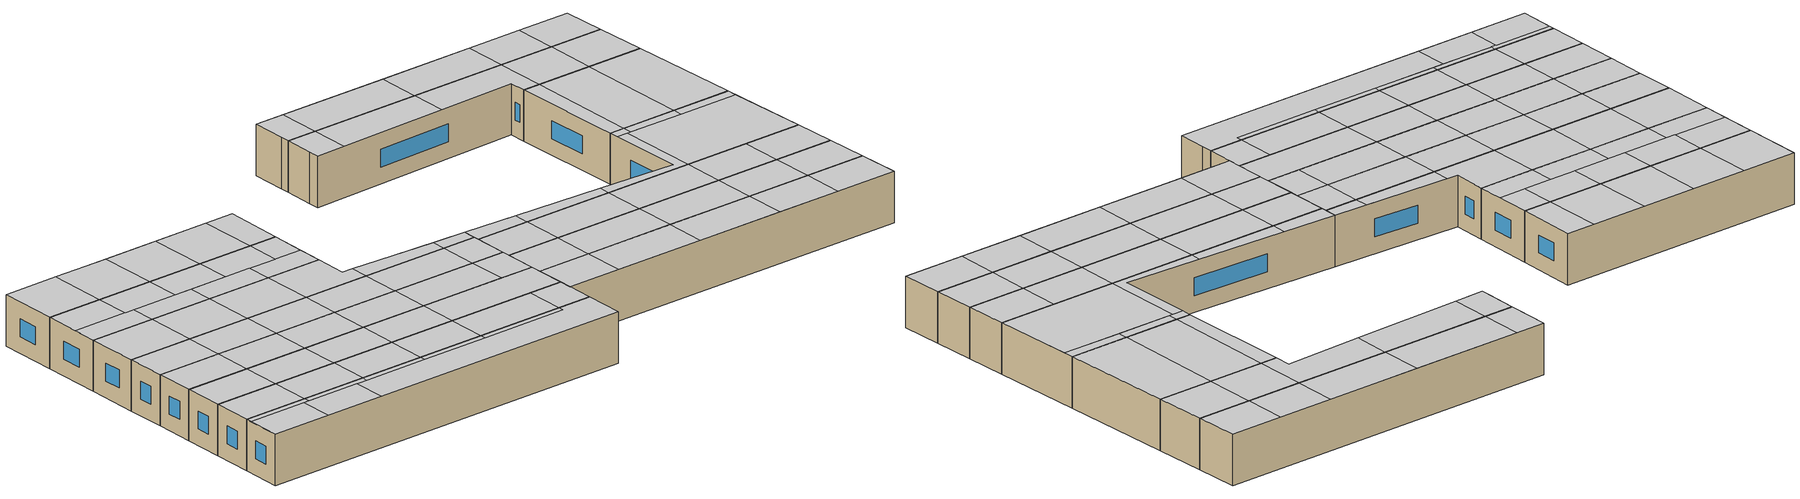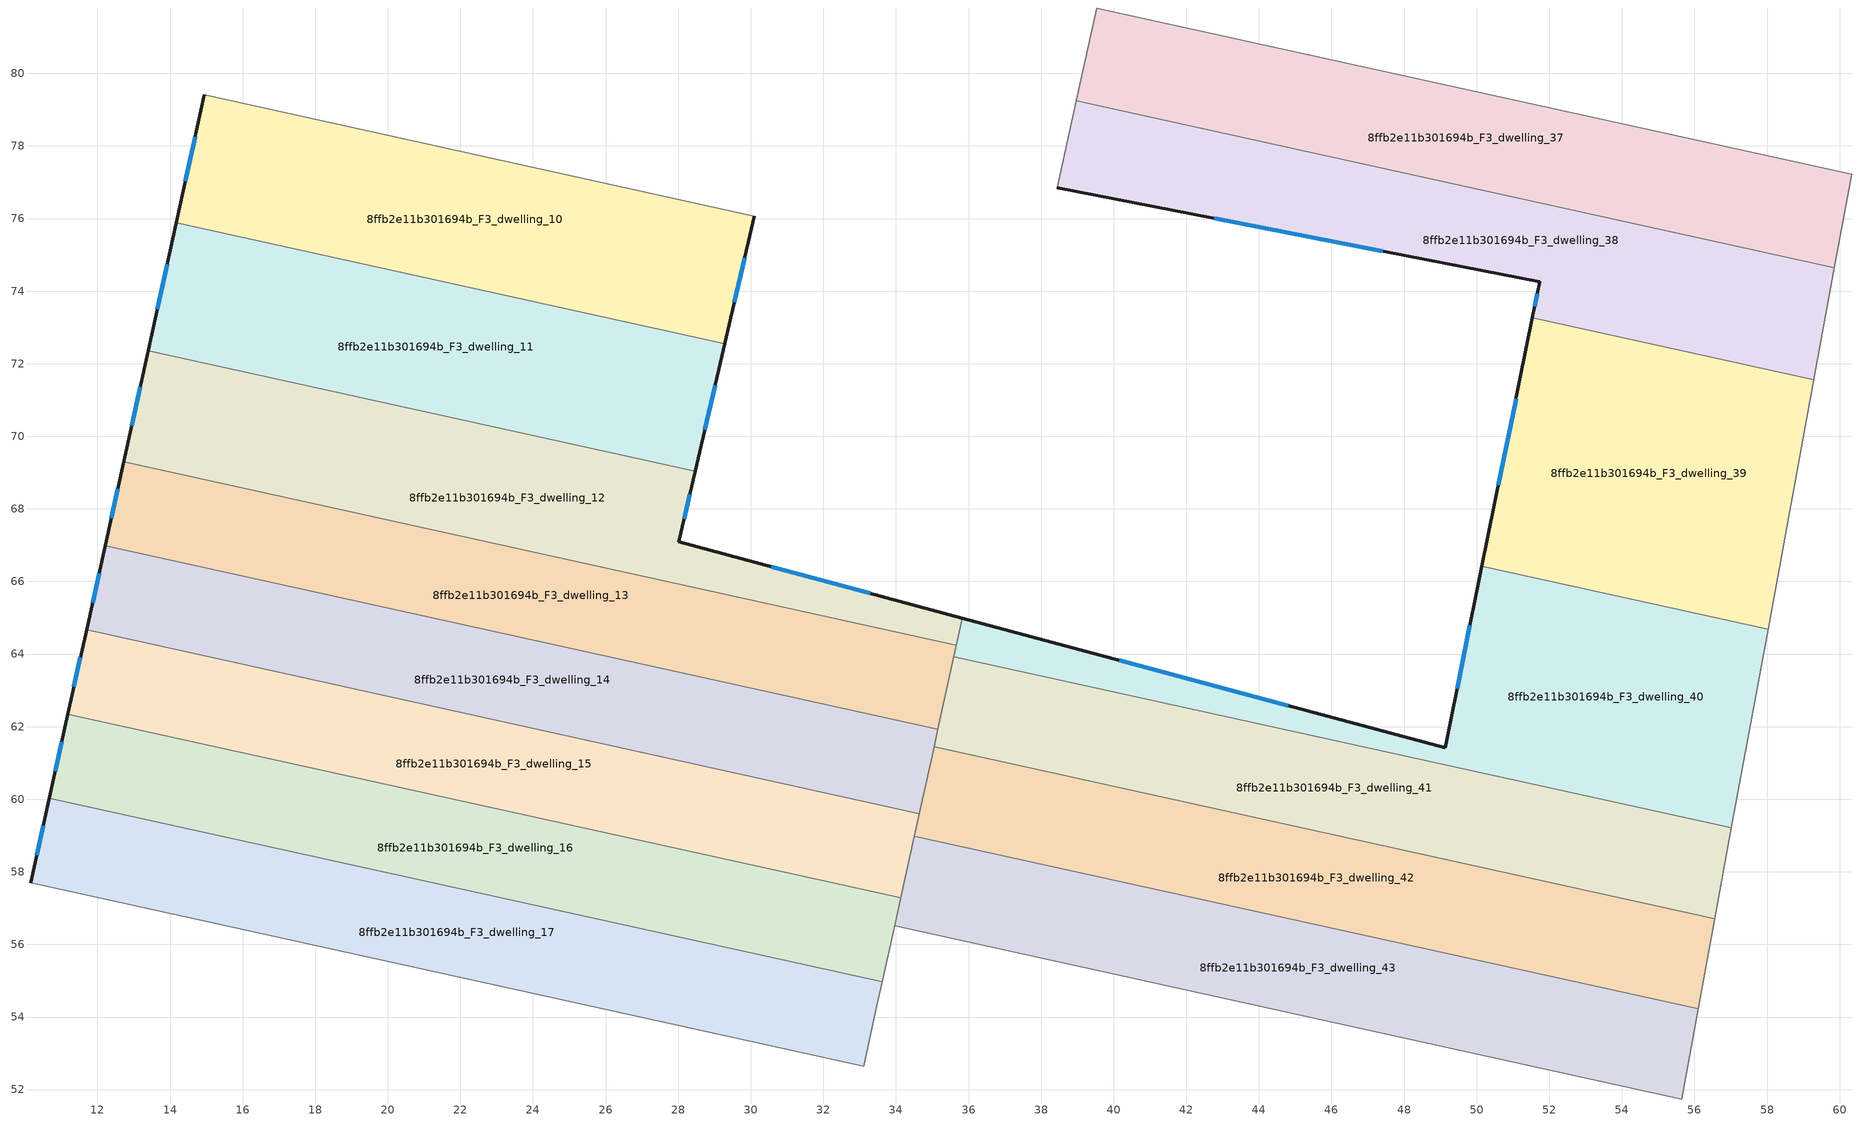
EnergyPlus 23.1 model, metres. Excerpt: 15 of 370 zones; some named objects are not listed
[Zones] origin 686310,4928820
8ffb2e11b301694b_F3_dwelling_10
 floor to 8ffb2e11b301694b_F2_dwelling_10 (EU_floor_Construction): 30.09,76.07 29.28,72.55 14.17,75.88 14.95,79.4 z9
 wall outside (EU_wall_Construction): 14.95,79.4 14.17,75.88 / 29.28,72.55 30.09,76.07 z9:12
 wall to 8ffb2e11b301694b_F3_dwelling_11 (EU_wall_Construction): 14.17,75.88 29.28,72.55 z9:12
 wall to 8ffb2e11b301694b_F3_dwelling_9 (EU_wall_Construction): 30.09,76.07 14.95,79.4 z9:12
 window (EU_Window_Construction): 14.69,78.26 14.42,77.03 / 29.55,73.7 29.83,74.92 z9.98:11.02
 ceiling to 8ffb2e11b301694b_F4_dwelling_41 (EU_floor_Construction): 20.86,74.41 21.64,77.93 18.29,78.67 17.52,75.15 z12
 ceiling to 8ffb2e11b301694b_F4_dwelling_43 (EU_floor_Construction): 27.55,72.93 28.33,76.45 24.98,77.19 24.21,73.67 z12
 ceiling to 8ffb2e11b301694b_F4_dwelling_40 (EU_floor_Construction): 17.52,75.15 18.29,78.67 14.95,79.4 14.17,75.88 z12
 ceiling to 8ffb2e11b301694b_F4_dwelling_42 (EU_floor_Construction): 24.21,73.67 24.98,77.19 21.64,77.93 20.86,74.41 z12
 ceiling to 8ffb2e11b301694b_F4_dwelling_44 (EU_floor_Construction): 29.28,72.55 30.09,76.07 28.33,76.45 27.55,72.93 z12
8ffb2e11b301694b_F3_dwelling_11
 floor to 8ffb2e11b301694b_F2_dwelling_11 (EU_floor_Construction): 29.28,72.55 28.47,69.03 13.39,72.36 14.17,75.88 z9
 wall outside (EU_wall_Construction): 14.17,75.88 13.39,72.36 / 28.47,69.03 29.28,72.55 z9:12
 wall to 8ffb2e11b301694b_F3_dwelling_12 (EU_wall_Construction): 13.39,72.36 28.47,69.03 z9:12
 window (EU_Window_Construction): 13.92,74.74 13.65,73.5 / 28.73,70.18 29.02,71.41 z9.98:11.02
 ceiling to 8ffb2e11b301694b_F4_dwelling_42 (EU_floor_Construction): 23.76,71.63 24.21,73.67 20.86,74.41 20.41,72.36 z12
 ceiling to 8ffb2e11b301694b_F4_dwelling_32 (EU_floor_Construction): 25.05,69.79 25.38,71.27 21.49,72.12 21.17,70.64 z12
 ceiling to 8ffb2e11b301694b_F4_dwelling_43 (EU_floor_Construction): 27.1,70.89 27.55,72.93 24.21,73.67 23.76,71.63 z12
 ceiling to 8ffb2e11b301694b_F4_dwelling_41 (EU_floor_Construction): 20.41,72.36 20.86,74.41 17.52,75.15 17.07,73.1 z12
 ceiling to 8ffb2e11b301694b_F4_dwelling_33 (EU_floor_Construction): 28.47,69.03 28.81,70.51 25.38,71.27 25.05,69.79 z12
 ceiling to 8ffb2e11b301694b_F4_dwelling_44 (EU_floor_Construction): 28.81,70.51 29.28,72.55 27.55,72.93 27.1,70.89 z12
 ceiling to 8ffb2e11b301694b_F4_dwelling_30 (EU_floor_Construction): 17.28,71.5 17.61,72.98 13.72,73.84 13.39,72.36 z12
 ceiling to 8ffb2e11b301694b_F4_dwelling_40 (EU_floor_Construction): 17.07,73.1 17.52,75.15 14.17,75.88 13.72,73.84 z12
 ceiling to 8ffb2e11b301694b_F4_dwelling_31 (EU_floor_Construction): 21.17,70.64 21.49,72.12 17.61,72.98 17.28,71.5 z12
8ffb2e11b301694b_F3_dwelling_12
 floor to 8ffb2e11b301694b_F2_dwelling_12 (EU_floor_Construction): 35.83,64.99 35.67,64.25 12.72,69.3 13.39,72.36 28.47,69.03 28.02,67.09 z9
 wall outside (EU_wall_Construction): 35.83,64.99 28.02,67.09 28.47,69.03 / 13.39,72.36 12.72,69.3 z9:12
 wall to 8ffb2e11b301694b_F3_dwelling_13 (EU_wall_Construction): 12.72,69.3 35.67,64.25 z9:12
 wall to 8ffb2e11b301694b_F3_dwelling_40 (EU_wall_Construction): 35.67,64.25 35.83,64.99 z9:12
 window (EU_Window_Construction): 33.29,65.68 30.56,66.41 / 13.18,71.36 12.94,70.3 / 28.16,67.73 28.32,68.4 z9.98:11.02
 ceiling to 8ffb2e11b301694b_F4_dwelling_32 (EU_floor_Construction): 24.38,66.74 25.05,69.79 21.17,70.64 20.49,67.59 z12
 ceiling to 8ffb2e11b301694b_F4_dwelling_30 (EU_floor_Construction): 16.61,68.45 17.28,71.5 13.39,72.36 12.72,69.3 z12
 ceiling to 8ffb2e11b301694b_F4_dwelling_33 (EU_floor_Construction): 28.42,65.85 28.66,66.92 28.02,67.09 28.47,69.03 25.05,69.79 24.38,66.74 z12
 ceiling to 8ffb2e11b301694b_F4_dwelling_34 (EU_floor_Construction): 33.62,64.7 33.8,65.54 28.66,66.92 28.42,65.85 z12
 ceiling to 8ffb2e11b301694b_F4_dwelling_31 (EU_floor_Construction): 20.49,67.59 21.17,70.64 17.28,71.5 16.61,68.45 z12
 ceiling adiabatic (EU_roof_Construction): 35.67,64.25 35.83,64.99 33.8,65.54 33.62,64.7 z12
8ffb2e11b301694b_F3_dwelling_13
 floor to 8ffb2e11b301694b_F2_dwelling_13 (EU_floor_Construction): 35.67,64.25 35.16,61.93 12.21,66.98 12.72,69.3 z9
 wall outside (EU_wall_Construction): 12.72,69.3 12.21,66.98 z9:12
 wall to 8ffb2e11b301694b_F3_dwelling_14 (EU_wall_Construction): 12.21,66.98 35.16,61.93 z9:12
 wall to 8ffb2e11b301694b_F3_dwelling_41 (EU_wall_Construction): 35.16,61.93 35.6,63.93 z9:12
 wall to 8ffb2e11b301694b_F3_dwelling_40 (EU_wall_Construction): 35.6,63.93 35.67,64.25 z9:12
 window (EU_Window_Construction): 12.56,68.55 12.38,67.74 z9.98:11.02
 ceiling to 8ffb2e11b301694b_F4_dwelling_34 (EU_floor_Construction): 33.11,62.38 33.62,64.7 28.42,65.85 27.91,63.53 z12
 ceiling to 8ffb2e11b301694b_F4_dwelling_31 (EU_floor_Construction): 19.98,65.27 20.49,67.59 16.61,68.45 16.1,66.13 z12
 ceiling to 8ffb2e11b301694b_F4_dwelling_32 (EU_floor_Construction): 23.87,64.42 24.38,66.74 20.49,67.59 19.98,65.27 z12
 ceiling to 8ffb2e11b301694b_F4_dwelling_30 (EU_floor_Construction): 16.1,66.13 16.61,68.45 12.72,69.3 12.21,66.98 z12
 ceiling to 8ffb2e11b301694b_F4_dwelling_33 (EU_floor_Construction): 27.91,63.53 28.42,65.85 24.38,66.74 23.87,64.42 z12
 ceiling adiabatic (EU_roof_Construction): 35.16,61.93 35.67,64.25 33.62,64.7 33.11,62.38 z12
8ffb2e11b301694b_F3_dwelling_14
 floor to 8ffb2e11b301694b_F2_dwelling_14 (EU_floor_Construction): 35.16,61.93 34.65,59.61 11.7,64.66 12.21,66.98 z9
 wall outside (EU_wall_Construction): 12.21,66.98 11.7,64.66 z9:12
 wall to 8ffb2e11b301694b_F3_dwelling_15 (EU_wall_Construction): 11.7,64.66 34.65,59.61 z9:12
 wall to 8ffb2e11b301694b_F3_dwelling_42 (EU_wall_Construction): 34.65,59.61 35.05,61.45 z9:12
 wall to 8ffb2e11b301694b_F3_dwelling_41 (EU_wall_Construction): 35.05,61.45 35.16,61.93 z9:12
 window (EU_Window_Construction): 12.04,66.23 11.87,65.42 z9.98:11.02
 ceiling to 8ffb2e11b301694b_F4_dwelling_33 (EU_floor_Construction): 27.4,61.2 27.91,63.53 23.87,64.42 23.36,62.09 z12
 ceiling to 8ffb2e11b301694b_F4_dwelling_32 (EU_floor_Construction): 23.36,62.09 23.87,64.42 19.98,65.27 19.47,62.95 z12
 ceiling to 8ffb2e11b301694b_F4_dwelling_31 (EU_floor_Construction): 19.47,62.95 19.98,65.27 16.1,66.13 15.59,63.81 z12
 ceiling to 8ffb2e11b301694b_F4_dwelling_34 (EU_floor_Construction): 32.6,60.06 33.11,62.38 27.91,63.53 27.4,61.2 z12
 ceiling to 8ffb2e11b301694b_F4_dwelling_30 (EU_floor_Construction): 15.59,63.81 16.1,66.13 12.21,66.98 11.7,64.66 z12
 ceiling adiabatic (EU_roof_Construction): 34.65,59.61 35.16,61.93 33.11,62.38 32.6,60.06 z12
8ffb2e11b301694b_F3_dwelling_15
 floor to 8ffb2e11b301694b_F2_dwelling_15 (EU_floor_Construction): 34.65,59.61 34.13,57.29 11.19,62.34 11.7,64.66 z9
 wall outside (EU_wall_Construction): 11.7,64.66 11.19,62.34 z9:12
 wall to 8ffb2e11b301694b_F3_dwelling_16 (EU_wall_Construction): 11.19,62.34 34.13,57.29 z9:12
 wall to 8ffb2e11b301694b_F3_dwelling_43 (EU_wall_Construction): 34.13,57.29 34.51,58.98 z9:12
 wall to 8ffb2e11b301694b_F3_dwelling_42 (EU_wall_Construction): 34.51,58.98 34.65,59.61 z9:12
 window (EU_Window_Construction): 11.53,63.91 11.35,63.1 z9.98:11.02
 ceiling to 8ffb2e11b301694b_F4_dwelling_32 (EU_floor_Construction): 22.85,59.77 23.36,62.09 19.47,62.95 18.96,60.63 z12
 ceiling to 8ffb2e11b301694b_F4_dwelling_33 (EU_floor_Construction): 26.89,58.88 27.4,61.2 23.36,62.09 22.85,59.77 z12
 ceiling to 8ffb2e11b301694b_F4_dwelling_31 (EU_floor_Construction): 18.96,60.63 19.47,62.95 15.59,63.81 15.07,61.49 z12
 ceiling to 8ffb2e11b301694b_F4_dwelling_30 (EU_floor_Construction): 15.07,61.49 15.59,63.81 11.7,64.66 11.19,62.34 z12
 ceiling adiabatic (EU_roof_Construction): 34.13,57.29 34.65,59.61 27.4,61.2 26.89,58.88 z12
8ffb2e11b301694b_F3_dwelling_16
 floor to 8ffb2e11b301694b_F2_dwelling_16 (EU_floor_Construction): 34.13,57.29 33.62,54.97 10.68,60.02 11.19,62.34 z9
 wall outside (EU_wall_Construction): 11.19,62.34 10.68,60.02 z9:12
 wall to 8ffb2e11b301694b_F3_dwelling_17 (EU_wall_Construction): 10.68,60.02 33.62,54.97 z9:12
 wall to 8ffb2e11b301694b_F3_dwelling_44 (EU_wall_Construction): 33.62,54.97 33.96,56.52 z9:12
 wall to 8ffb2e11b301694b_F3_dwelling_43 (EU_wall_Construction): 33.97,56.52 34.13,57.29 z9:12
 window (EU_Window_Construction): 11.02,61.59 10.84,60.78 z9.98:11.02
 ceiling to 8ffb2e11b301694b_F4_dwelling_31 (EU_floor_Construction): 18.45,58.31 18.96,60.63 15.07,61.49 14.56,59.17 z12
 ceiling to 8ffb2e11b301694b_F4_dwelling_34 (EU_floor_Construction): 31.57,55.42 32.09,57.74 26.89,58.88 26.37,56.56 z12
 ceiling to 8ffb2e11b301694b_F4_dwelling_30 (EU_floor_Construction): 14.56,59.17 15.07,61.49 11.19,62.34 10.68,60.02 z12
 ceiling to 8ffb2e11b301694b_F4_dwelling_33 (EU_floor_Construction): 26.37,56.56 26.89,58.88 22.85,59.77 22.34,57.45 z12
 ceiling to 8ffb2e11b301694b_F4_dwelling_35 (EU_floor_Construction): 33.62,54.97 34.13,57.29 32.09,57.74 31.57,55.42 z12
 ceiling to 8ffb2e11b301694b_F4_dwelling_32 (EU_floor_Construction): 22.34,57.45 22.85,59.77 18.96,60.63 18.45,58.31 z12
8ffb2e11b301694b_F3_dwelling_17
 floor to 8ffb2e11b301694b_F2_dwelling_17 (EU_floor_Construction): 33.62,54.97 33.11,52.65 10.17,57.7 10.68,60.02 z9
 wall outside (EU_wall_Construction): 10.68,60.02 10.17,57.7 z9:12
 wall to 8ffb2e11b301694b_F3_dwelling_18 (EU_wall_Construction): 10.17,57.7 33.11,52.65 z9:12
 wall to 8ffb2e11b301694b_F3_dwelling_45 (EU_wall_Construction): 33.11,52.65 33.48,54.31 z9:12
 wall to 8ffb2e11b301694b_F3_dwelling_44 (EU_wall_Construction): 33.48,54.31 33.62,54.97 z9:12
 window (EU_Window_Construction): 10.51,59.27 10.33,58.46 z9.98:11.02
 ceiling to 8ffb2e11b301694b_F4_dwelling_34 (EU_floor_Construction): 31.5,55.08 31.57,55.42 26.37,56.56 26.3,56.22 z12
 ceiling to 8ffb2e11b301694b_F4_dwelling_20 (EU_floor_Construction): 13.71,56.92 14.15,58.9 10.6,59.68 10.17,57.7 z12
 ceiling to 8ffb2e11b301694b_F4_dwelling_30 (EU_floor_Construction): 14.49,58.82 14.56,59.17 10.68,60.02 10.6,59.68 z12
 ceiling to 8ffb2e11b301694b_F4_dwelling_21 (EU_floor_Construction): 17.25,56.14 17.69,58.12 14.15,58.9 13.71,56.92 z12
 ceiling to 8ffb2e11b301694b_F4_dwelling_33 (EU_floor_Construction): 26.3,56.22 26.37,56.56 22.34,57.45 22.26,57.11 z12
 ceiling to 8ffb2e11b301694b_F4_dwelling_32 (EU_floor_Construction): 22.26,57.11 22.34,57.45 18.45,58.31 18.37,57.97 z12
 ceiling to 8ffb2e11b301694b_F4_dwelling_31 (EU_floor_Construction): 18.37,57.97 18.45,58.31 14.56,59.17 14.49,58.82 z12
 ceiling adiabatic (EU_roof_Construction): 33.11,52.65 33.62,54.97 31.57,55.42 31.5,55.08 17.69,58.12 17.25,56.14 z12
8ffb2e11b301694b_F3_dwelling_37
 floor to 8ffb2e11b301694b_F2_dwelling_37 (EU_floor_Construction): 60.33,77.22 59.86,74.64 38.97,79.25 39.54,81.8 z9
 wall to 8ffb2e11b301694b_F3_dwelling_38 (EU_wall_Construction): 38.97,79.25 59.86,74.64 z9:12
 wall to 8ffb2e11b301694b_F3_dwelling_36 (EU_wall_Construction): 60.33,77.22 39.54,81.8 z9:12
 wall adiabatic (EU_wall_Construction): 59.86,74.64 60.33,77.22 z9:12
 wall to 8ffb2e11b301694b_F3_dwelling_7 (EU_wall_Construction): 39.54,81.8 39.1,79.81 z9:12
 wall to 8ffb2e11b301694b_F3_dwelling_8 (EU_wall_Construction): 39.1,79.81 38.97,79.25 z9:12
 ceiling to 8ffb2e11b301694b_F4_dwelling_47 (EU_floor_Construction): 53.24,76.1 53.8,78.66 48.01,79.93 47.45,77.38 z12
 ceiling to 8ffb2e11b301694b_F4_dwelling_46 (EU_floor_Construction): 47.45,77.38 48.01,79.93 41.35,81.4 40.78,78.85 z12
 ceiling to 8ffb2e11b301694b_F4_dwelling_49 (EU_floor_Construction): 59.86,74.64 60.33,77.22 57.14,77.92 56.58,75.37 z12
 ceiling to 8ffb2e11b301694b_F4_dwelling_45 (EU_floor_Construction): 40.78,78.85 41.35,81.4 39.54,81.8 38.97,79.25 z12
 ceiling to 8ffb2e11b301694b_F4_dwelling_48 (EU_floor_Construction): 56.58,75.37 57.14,77.92 53.8,78.66 53.24,76.1 z12
8ffb2e11b301694b_F3_dwelling_38
 floor to 8ffb2e11b301694b_F2_dwelling_38 (EU_floor_Construction): 59.86,74.64 59.29,71.55 51.54,73.26 51.74,74.25 38.44,76.85 38.97,79.25 z9
 wall outside (EU_wall_Construction): 38.44,76.85 51.74,74.25 51.54,73.26 z9:12
 wall adiabatic (EU_wall_Construction): 59.29,71.55 59.86,74.64 z9:12
 wall to 8ffb2e11b301694b_F3_dwelling_39 (EU_wall_Construction): 51.54,73.26 59.29,71.55 z9:12
 wall to 8ffb2e11b301694b_F3_dwelling_8 (EU_wall_Construction): 38.97,79.25 38.58,77.48 z9:12
 wall to 8ffb2e11b301694b_F3_dwelling_9 (EU_wall_Construction): 38.58,77.48 38.44,76.85 z9:12
 window (EU_Window_Construction): 51.67,73.93 51.6,73.58 / 42.77,76.01 47.41,75.1 z9.98:11.02
 ceiling to 8ffb2e11b301694b_F4_dwelling_48 (EU_floor_Construction): 55.9,72.3 56.58,75.37 53.24,76.1 52.56,73.04 z12
 ceiling to 8ffb2e11b301694b_F4_dwelling_49 (EU_floor_Construction): 59.29,71.55 59.86,74.64 56.58,75.37 55.9,72.3 z12
 ceiling to 8ffb2e11b301694b_F4_dwelling_46 (EU_floor_Construction): 46.97,75.19 47.45,77.38 40.78,78.85 40.26,76.49 z12
 ceiling to 8ffb2e11b301694b_F4_dwelling_47 (EU_floor_Construction): 52.56,73.04 53.24,76.1 47.45,77.38 46.97,75.19 51.74,74.25 51.54,73.26 z12
 ceiling to 8ffb2e11b301694b_F4_dwelling_45 (EU_floor_Construction): 40.26,76.49 40.78,78.85 38.97,79.25 38.44,76.85 z12
8ffb2e11b301694b_F3_dwelling_39
 floor to 8ffb2e11b301694b_F2_dwelling_39 (EU_floor_Construction): 59.29,71.55 58.03,64.69 50.15,66.42 51.54,73.26 z9
 wall outside (EU_wall_Construction): 51.54,73.26 50.15,66.42 z9:12
 wall to 8ffb2e11b301694b_F3_dwelling_40 (EU_wall_Construction): 50.15,66.42 58.03,64.69 z9:12
 wall adiabatic (EU_wall_Construction): 58.03,64.69 59.29,71.55 z9:12
 window (EU_Window_Construction): 51.08,71.04 50.6,68.65 z9.98:11.02
 ceiling to 8ffb2e11b301694b_F4_dwelling_49 (EU_floor_Construction): 58.03,64.69 59.29,71.55 55.9,72.3 54.4,65.49 z12
 ceiling to 8ffb2e11b301694b_F4_dwelling_48 (EU_floor_Construction): 54.4,65.49 55.9,72.3 52.56,73.04 51.06,66.22 z12
 ceiling to 8ffb2e11b301694b_F4_dwelling_47 (EU_floor_Construction): 51.06,66.22 52.56,73.04 51.54,73.26 50.15,66.42 z12
8ffb2e11b301694b_F3_dwelling_40
 floor to 8ffb2e11b301694b_F2_dwelling_40 (EU_floor_Construction): 58.03,64.69 57.02,59.21 35.6,63.93 35.83,64.99 49.13,61.42 50.15,66.42 z9
 wall outside (EU_wall_Construction): 50.15,66.42 49.13,61.42 35.83,64.99 z9:12
 wall adiabatic (EU_wall_Construction): 57.02,59.21 58.03,64.69 z9:12
 wall to 8ffb2e11b301694b_F3_dwelling_41 (EU_wall_Construction): 35.6,63.93 57.02,59.21 z9:12
 window (EU_Window_Construction): 44.8,62.58 40.16,63.83 / 49.81,64.8 49.46,63.04 z9.98:11.02
 ceiling to 8ffb2e11b301694b_F4_dwelling_36 (EU_floor_Construction): 44.32,62.01 44.47,62.67 39.07,64.12 38.87,63.21 z12
 ceiling to 8ffb2e11b301694b_F4_dwelling_48 (EU_floor_Construction): 54.28,64.9 54.4,65.49 51.06,66.22 50.93,65.64 z12
 ceiling to 8ffb2e11b301694b_F4_dwelling_37 (EU_floor_Construction): 49.63,60.84 50.7,65.69 50.03,65.84 49.13,61.42 44.47,62.67 44.32,62.01 z12
 ceiling adiabatic (EU_roof_Construction): 38.87,63.21 39.07,64.12 35.83,64.99 35.6,63.93 z12; 57.02,59.21 57.92,64.1 50.7,65.69 49.63,60.84 z12
 ceiling to 8ffb2e11b301694b_F4_dwelling_47 (EU_floor_Construction): 50.93,65.64 51.06,66.22 50.15,66.42 50.03,65.84 z12
 ceiling to 8ffb2e11b301694b_F4_dwelling_49 (EU_floor_Construction): 57.92,64.1 58.03,64.69 54.4,65.49 54.28,64.9 z12
8ffb2e11b301694b_F3_dwelling_41
 floor to 8ffb2e11b301694b_F2_dwelling_41 (EU_floor_Construction): 57.02,59.21 56.56,56.71 35.05,61.45 35.6,63.93 z9
 wall to 8ffb2e11b301694b_F3_dwelling_42 (EU_wall_Construction): 35.05,61.45 56.56,56.71 z9:12
 wall adiabatic (EU_wall_Construction): 56.56,56.71 57.02,59.21 z9:12
 ceiling to 8ffb2e11b301694b_F4_dwelling_35 (EU_floor_Construction): 38.32,60.73 38.87,63.21 35.6,63.93 35.05,61.45 z12
 ceiling to 8ffb2e11b301694b_F4_dwelling_36 (EU_floor_Construction): 43.77,59.53 44.32,62.01 38.87,63.21 38.32,60.73 z12
 ceiling to 8ffb2e11b301694b_F4_dwelling_37 (EU_floor_Construction): 49.08,58.36 49.63,60.84 44.32,62.01 43.77,59.53 z12
 ceiling to 8ffb2e11b301694b_F4_dwelling_38 (EU_floor_Construction): 52.97,57.5 53.51,59.98 49.63,60.84 49.08,58.36 z12
 ceiling to 8ffb2e11b301694b_F4_dwelling_39 (EU_floor_Construction): 56.56,56.71 57.02,59.21 53.51,59.98 52.97,57.5 z12
8ffb2e11b301694b_F3_dwelling_42
 floor to 8ffb2e11b301694b_F2_dwelling_42 (EU_floor_Construction): 56.56,56.71 56.1,54.22 34.51,58.98 35.05,61.45 z9
 wall to 8ffb2e11b301694b_F3_dwelling_43 (EU_wall_Construction): 34.51,58.98 56.1,54.22 z9:12
 wall adiabatic (EU_wall_Construction): 56.1,54.22 56.56,56.71 z9:12
 ceiling to 8ffb2e11b301694b_F4_dwelling_36 (EU_floor_Construction): 43.23,57.06 43.77,59.53 38.32,60.73 37.78,58.26 z12
 ceiling to 8ffb2e11b301694b_F4_dwelling_35 (EU_floor_Construction): 37.78,58.26 38.32,60.73 35.05,61.45 34.51,58.98 z12
 ceiling to 8ffb2e11b301694b_F4_dwelling_37 (EU_floor_Construction): 48.54,55.89 49.08,58.36 43.77,59.53 43.23,57.06 z12
 ceiling to 8ffb2e11b301694b_F4_dwelling_38 (EU_floor_Construction): 52.42,55.03 52.97,57.5 49.08,58.36 48.54,55.89 z12
 ceiling to 8ffb2e11b301694b_F4_dwelling_39 (EU_floor_Construction): 56.1,54.22 56.56,56.71 52.97,57.5 52.42,55.03 z12
8ffb2e11b301694b_F3_dwelling_43
 floor to 8ffb2e11b301694b_F2_dwelling_43 (EU_floor_Construction): 56.1,54.22 55.65,51.74 33.96,56.52 34.51,58.98 z9
 wall to 8ffb2e11b301694b_F3_dwelling_44 (EU_wall_Construction): 33.96,56.52 55.65,51.74 z9:12
 wall adiabatic (EU_wall_Construction): 55.65,51.74 56.1,54.22 z9:12
 ceiling to 8ffb2e11b301694b_F4_dwelling_37 (EU_floor_Construction): 47.99,53.43 48.54,55.89 43.23,57.06 42.69,54.6 z12
 ceiling to 8ffb2e11b301694b_F4_dwelling_38 (EU_floor_Construction): 51.88,52.57 52.42,55.03 48.54,55.89 47.99,53.43 z12
 ceiling to 8ffb2e11b301694b_F4_dwelling_39 (EU_floor_Construction): 55.65,51.74 56.1,54.22 52.42,55.03 51.88,52.57 z12
 ceiling to 8ffb2e11b301694b_F4_dwelling_36 (EU_floor_Construction): 42.69,54.6 43.23,57.06 37.78,58.26 37.24,55.8 z12
 ceiling adiabatic (EU_roof_Construction): 37.24,55.8 37.78,58.26 34.51,58.98 33.96,56.52 z12
[Building]
EU S2 Campaign: North Axis=0; Terrain=City; Solar Distribution=FullExterior
[Site:Location]
Bologna: Latitude=44.5; Longitude=11.25; Time Zone=1; Elevation=37
[SizingPeriod:WeatherFileDays]
AnnualSizingPeriod: Begin Month=1; Begin Day of Month=1; End Month=12; End Day of Month=31; Day of Week for Start Day=Monday; Use Weather File Daylight Saving Period=No; Use Weather File Rain and Snow Indicators=No
[MATERIAL]
EU_InternalMass_Material: Roughness=MediumRough; Thickness=0.1; Conductivity=1; Density=1800; Specific Heat=900; Thermal Absorptance=0.9; Solar Absorptance=0.7; Visible Absorptance=0.7
[MATERIAL:NOMASS] Roughness=MediumRough; Thermal Absorptance=0.9; Solar Absorptance=0.7; Visible Absorptance=0.7
Name | Thermal Resistance
EU_wall_NoMass | 0.905828
EU_roof_NoMass | 0.37593
EU_floor_NoMass | 0.67114
[WINDOWMATERIAL:SIMPLEGLAZINGSYSTEM]
EU_Window_SimpleGlazing: UFactor=4.52486; Solar Heat Gain Coefficient=0.85; Visible Transmittance=0.85
[CONSTRUCTION]
EU_wall_Construction: EU_wall_NoMass
EU_roof_Construction: EU_roof_NoMass
EU_floor_Construction: EU_floor_NoMass
EU_Window_Construction: EU_Window_SimpleGlazing
EU_InternalMass_Construction: EU_InternalMass_Material
[ZONE] Type=1; Multiplier=1; Ceiling Height=autocalculate; Floor Area=autocalculate; Part of Total Floor Area=Yes
Name | Volume
8ffb2e11b301694b_F3_dwelling_10 | 167.52
8ffb2e11b301694b_F3_dwelling_11 | 167.483
8ffb2e11b301694b_F3_dwelling_12 | 167.527
8ffb2e11b301694b_F3_dwelling_13 | 167.454
8ffb2e11b301694b_F3_dwelling_14 | 167.539
8ffb2e11b301694b_F3_dwelling_15 | 167.455
8ffb2e11b301694b_F3_dwelling_16; 8ffb2e11b301694b_F3_dwelling_17 | 167.489
8ffb2e11b301694b_F3_dwelling_37 | 167.446
8ffb2e11b301694b_F3_dwelling_38 | 167.519
8ffb2e11b301694b_F3_dwelling_39 | 167.493
8ffb2e11b301694b_F3_dwelling_40 | 167.492
8ffb2e11b301694b_F3_dwelling_41 | 167.522
8ffb2e11b301694b_F3_dwelling_42 | 167.448
8ffb2e11b301694b_F3_dwelling_43 | 167.514
[INTERNALMASS] Construction=EU_InternalMass_Construction
Name | Zone or ZoneList | Surface Area
8ffb2e11b301694b_F3_dwelling_10_EU_InternalMass | 8ffb2e11b301694b_F3_dwelling_10 | 55.84
8ffb2e11b301694b_F3_dwelling_11_EU_InternalMass | 8ffb2e11b301694b_F3_dwelling_11 | 55.8275
8ffb2e11b301694b_F3_dwelling_12_EU_InternalMass | 8ffb2e11b301694b_F3_dwelling_12 | 55.8426
8ffb2e11b301694b_F3_dwelling_13_EU_InternalMass | 8ffb2e11b301694b_F3_dwelling_13 | 55.8183
8ffb2e11b301694b_F3_dwelling_14_EU_InternalMass | 8ffb2e11b301694b_F3_dwelling_14 | 55.8463
8ffb2e11b301694b_F3_dwelling_15_EU_InternalMass | 8ffb2e11b301694b_F3_dwelling_15 | 55.8183
8ffb2e11b301694b_F3_dwelling_16_EU_InternalMass | 8ffb2e11b301694b_F3_dwelling_16 | 55.8296
8ffb2e11b301694b_F3_dwelling_17_EU_InternalMass | 8ffb2e11b301694b_F3_dwelling_17 | 55.8296
8ffb2e11b301694b_F3_dwelling_37_EU_InternalMass | 8ffb2e11b301694b_F3_dwelling_37 | 55.815
8ffb2e11b301694b_F3_dwelling_38_EU_InternalMass | 8ffb2e11b301694b_F3_dwelling_38 | 55.8394
8ffb2e11b301694b_F3_dwelling_39_EU_InternalMass | 8ffb2e11b301694b_F3_dwelling_39 | 55.8311
8ffb2e11b301694b_F3_dwelling_40_EU_InternalMass | 8ffb2e11b301694b_F3_dwelling_40 | 55.8305
8ffb2e11b301694b_F3_dwelling_41_EU_InternalMass | 8ffb2e11b301694b_F3_dwelling_41 | 55.8411
8ffb2e11b301694b_F3_dwelling_42_EU_InternalMass | 8ffb2e11b301694b_F3_dwelling_42 | 55.816
8ffb2e11b301694b_F3_dwelling_43_EU_InternalMass | 8ffb2e11b301694b_F3_dwelling_43 | 55.8381
[OTHEREQUIPMENT] Fuel Type=Electricity; Design Level Calculation Method=Watts/Area; Power per Zone Floor Area=1; Fraction Latent=0; Fraction Radiant=0; Fraction Lost=0; Carbon Dioxide Generation Rate=0; EndUse Subcategory=EU_Step8_InternalGains
Name | Zone or ZoneList or Space or SpaceList | Schedule
EU_Step8_InternalGain_8ffb2e11b301694b_F3_dwelling_10_f000 | 8ffb2e11b301694b_F3_dwelling_10 | EU_Step8_GainSchedule_8ffb2e11b301694b_F3_dwelling_10_f000
EU_Step8_InternalGain_8ffb2e11b301694b_F3_dwelling_11_f000 | 8ffb2e11b301694b_F3_dwelling_11 | EU_Step8_GainSchedule_8ffb2e11b301694b_F3_dwelling_11_f000
EU_Step8_InternalGain_8ffb2e11b301694b_F3_dwelling_12_f000 | 8ffb2e11b301694b_F3_dwelling_12 | EU_Step8_GainSchedule_8ffb2e11b301694b_F3_dwelling_12_f000
EU_Step8_InternalGain_8ffb2e11b301694b_F3_dwelling_13_f000 | 8ffb2e11b301694b_F3_dwelling_13 | EU_Step8_GainSchedule_8ffb2e11b301694b_F3_dwelling_13_f000
EU_Step8_InternalGain_8ffb2e11b301694b_F3_dwelling_14_f000 | 8ffb2e11b301694b_F3_dwelling_14 | EU_Step8_GainSchedule_8ffb2e11b301694b_F3_dwelling_14_f000
EU_Step8_InternalGain_8ffb2e11b301694b_F3_dwelling_15_f000 | 8ffb2e11b301694b_F3_dwelling_15 | EU_Step8_GainSchedule_8ffb2e11b301694b_F3_dwelling_15_f000
EU_Step8_InternalGain_8ffb2e11b301694b_F3_dwelling_16_f000 | 8ffb2e11b301694b_F3_dwelling_16 | EU_Step8_GainSchedule_8ffb2e11b301694b_F3_dwelling_16_f000
EU_Step8_InternalGain_8ffb2e11b301694b_F3_dwelling_17_f000 | 8ffb2e11b301694b_F3_dwelling_17 | EU_Step8_GainSchedule_8ffb2e11b301694b_F3_dwelling_17_f000
EU_Step8_InternalGain_8ffb2e11b301694b_F3_dwelling_37_f000 | 8ffb2e11b301694b_F3_dwelling_37 | EU_Step8_GainSchedule_8ffb2e11b301694b_F3_dwelling_37_f000
EU_Step8_InternalGain_8ffb2e11b301694b_F3_dwelling_38_f000 | 8ffb2e11b301694b_F3_dwelling_38 | EU_Step8_GainSchedule_8ffb2e11b301694b_F3_dwelling_38_f000
EU_Step8_InternalGain_8ffb2e11b301694b_F3_dwelling_39_f000 | 8ffb2e11b301694b_F3_dwelling_39 | EU_Step8_GainSchedule_8ffb2e11b301694b_F3_dwelling_39_f000
EU_Step8_InternalGain_8ffb2e11b301694b_F3_dwelling_40_f000 | 8ffb2e11b301694b_F3_dwelling_40 | EU_Step8_GainSchedule_8ffb2e11b301694b_F3_dwelling_40_f000
EU_Step8_InternalGain_8ffb2e11b301694b_F3_dwelling_41_f000 | 8ffb2e11b301694b_F3_dwelling_41 | EU_Step8_GainSchedule_8ffb2e11b301694b_F3_dwelling_41_f000
EU_Step8_InternalGain_8ffb2e11b301694b_F3_dwelling_42_f000 | 8ffb2e11b301694b_F3_dwelling_42 | EU_Step8_GainSchedule_8ffb2e11b301694b_F3_dwelling_42_f000
EU_Step8_InternalGain_8ffb2e11b301694b_F3_dwelling_43_f000 | 8ffb2e11b301694b_F3_dwelling_43 | EU_Step8_GainSchedule_8ffb2e11b301694b_F3_dwelling_43_f000
[ZONEVENTILATION:DESIGNFLOWRATE] Schedule=EU_AlwaysOn; Design Flow Rate Calculation Method=AirChanges/Hour; Air Changes per Hour=0.73129; Ventilation Type=Natural; Fan Pressure Rise=0; Fan Total Efficiency=1; Constant Term Coefficient=1; Temperature Term Coefficient=0; Velocity Term Coefficient=0; Velocity Squared Term Coefficient=0; Minimum Indoor Temperature=-100; Maximum Indoor Temperature=100; Delta Temperature=-100; Minimum Outdoor Temperature=-100; Maximum Outdoor Temperature=100; Maximum Wind Speed=40
Name | Zone or ZoneList or Space or SpaceList
EU_ConstantAir_8ffb2e11b301694b_F3_dwelling_10 | 8ffb2e11b301694b_F3_dwelling_10
EU_ConstantAir_8ffb2e11b301694b_F3_dwelling_11 | 8ffb2e11b301694b_F3_dwelling_11
EU_ConstantAir_8ffb2e11b301694b_F3_dwelling_12 | 8ffb2e11b301694b_F3_dwelling_12
EU_ConstantAir_8ffb2e11b301694b_F3_dwelling_13 | 8ffb2e11b301694b_F3_dwelling_13
EU_ConstantAir_8ffb2e11b301694b_F3_dwelling_14 | 8ffb2e11b301694b_F3_dwelling_14
EU_ConstantAir_8ffb2e11b301694b_F3_dwelling_15 | 8ffb2e11b301694b_F3_dwelling_15
EU_ConstantAir_8ffb2e11b301694b_F3_dwelling_16 | 8ffb2e11b301694b_F3_dwelling_16
EU_ConstantAir_8ffb2e11b301694b_F3_dwelling_17 | 8ffb2e11b301694b_F3_dwelling_17
EU_ConstantAir_8ffb2e11b301694b_F3_dwelling_37 | 8ffb2e11b301694b_F3_dwelling_37
EU_ConstantAir_8ffb2e11b301694b_F3_dwelling_38 | 8ffb2e11b301694b_F3_dwelling_38
EU_ConstantAir_8ffb2e11b301694b_F3_dwelling_39 | 8ffb2e11b301694b_F3_dwelling_39
EU_ConstantAir_8ffb2e11b301694b_F3_dwelling_40 | 8ffb2e11b301694b_F3_dwelling_40
EU_ConstantAir_8ffb2e11b301694b_F3_dwelling_41 | 8ffb2e11b301694b_F3_dwelling_41
EU_ConstantAir_8ffb2e11b301694b_F3_dwelling_42 | 8ffb2e11b301694b_F3_dwelling_42
EU_ConstantAir_8ffb2e11b301694b_F3_dwelling_43 | 8ffb2e11b301694b_F3_dwelling_43
[HVACTEMPLATE:ZONE:IDEALLOADSAIRSYSTEM] System Availability Schedule=EU_AlwaysOn; Maximum Heating Supply Air Temperature=50; Minimum Cooling Supply Air Temperature=13; Maximum Heating Supply Air Humidity Ratio=0.0156; Minimum Cooling Supply Air Humidity Ratio=0.0077; Heating Limit=NoLimit; Cooling Limit=NoLimit; Heating Availability Schedule=EU_AlwaysOn; Cooling Availability Schedule=EU_CoolingOff; Dehumidification Control Type=ConstantSensibleHeatRatio; Cooling Sensible Heat Ratio=0.7; Dehumidification Setpoint=60; Humidification Control Type=None; Humidification Setpoint=30; Outdoor Air Method=None; Outdoor Air Flow Rate per Person=0.00944; Outdoor Air Flow Rate per Zone Floor Area=0; Outdoor Air Flow Rate per Zone=0; Demand Controlled Ventilation Type=None; Outdoor Air Economizer Type=NoEconomizer; Heat Recovery Type=None; Sensible Heat Recovery Effectiveness=0.7; Latent Heat Recovery Effectiveness=0.65
Name | Template Thermostat
8ffb2e11b301694b_F3_dwelling_10 | EU_HeatOnly_8ffb2e11b301694b_F3_dwelling_10
8ffb2e11b301694b_F3_dwelling_11 | EU_HeatOnly_8ffb2e11b301694b_F3_dwelling_11
8ffb2e11b301694b_F3_dwelling_12 | EU_HeatOnly_8ffb2e11b301694b_F3_dwelling_12
8ffb2e11b301694b_F3_dwelling_13 | EU_HeatOnly_8ffb2e11b301694b_F3_dwelling_13
8ffb2e11b301694b_F3_dwelling_14 | EU_HeatOnly_8ffb2e11b301694b_F3_dwelling_14
8ffb2e11b301694b_F3_dwelling_15 | EU_HeatOnly_8ffb2e11b301694b_F3_dwelling_15
8ffb2e11b301694b_F3_dwelling_16 | EU_HeatOnly_8ffb2e11b301694b_F3_dwelling_16
8ffb2e11b301694b_F3_dwelling_17 | EU_HeatOnly_8ffb2e11b301694b_F3_dwelling_17
8ffb2e11b301694b_F3_dwelling_37 | EU_HeatOnly_8ffb2e11b301694b_F3_dwelling_37
8ffb2e11b301694b_F3_dwelling_38 | EU_HeatOnly_8ffb2e11b301694b_F3_dwelling_38
8ffb2e11b301694b_F3_dwelling_39 | EU_HeatOnly_8ffb2e11b301694b_F3_dwelling_39
8ffb2e11b301694b_F3_dwelling_40 | EU_HeatOnly_8ffb2e11b301694b_F3_dwelling_40
8ffb2e11b301694b_F3_dwelling_41 | EU_HeatOnly_8ffb2e11b301694b_F3_dwelling_41
8ffb2e11b301694b_F3_dwelling_42 | EU_HeatOnly_8ffb2e11b301694b_F3_dwelling_42
8ffb2e11b301694b_F3_dwelling_43 | EU_HeatOnly_8ffb2e11b301694b_F3_dwelling_43
[SIZING:ZONE] Zone Cooling Design Supply Air Temperature Input Method=SupplyAirTemperature; Zone Cooling Design Supply Air Temperature=13; Zone Heating Design Supply Air Temperature Input Method=SupplyAirTemperature; Zone Heating Design Supply Air Temperature=50; Zone Cooling Design Supply Air Humidity Ratio=0.008; Zone Heating Design Supply Air Humidity Ratio=0.008; Cooling Design Air Flow Method=DesignDay; Cooling Design Air Flow Rate=0; Cooling Minimum Air Flow per Zone Floor Area=0.000762; Cooling Minimum Air Flow=0; Cooling Minimum Air Flow Fraction=0.2; Heating Design Air Flow Method=DesignDay; Heating Design Air Flow Rate=0; Heating Maximum Air Flow per Zone Floor Area=0.002032; Heating Maximum Air Flow=0.141576; Heating Maximum Air Flow Fraction=0.3; Account for Dedicated Outdoor Air System=No; Dedicated Outdoor Air System Control Strategy=NeutralSupplyAir; Dedicated Outdoor Air Low Setpoint Temperature for Design=autosize; Dedicated Outdoor Air High Setpoint Temperature for Design=autosize; Zone Load Sizing Method=Sensible Load Only No Latent Load; Zone Latent Cooling Design Supply Air Humidity Ratio Input Method=HumidityRatioDifference; Zone Cooling Design Supply Air Humidity Ratio Difference=0.005; Zone Latent Heating Design Supply Air Humidity Ratio Input Method=HumidityRatioDifference; Zone Humidification Design Supply Air Humidity Ratio Difference=0.005
8ffb2e11b301694b_F3_dwelling_10; 8ffb2e11b301694b_F3_dwelling_11; 8ffb2e11b301694b_F3_dwelling_12; 8ffb2e11b301694b_F3_dwelling_13; 8ffb2e11b301694b_F3_dwelling_14; 8ffb2e11b301694b_F3_dwelling_15; 8ffb2e11b301694b_F3_dwelling_16; 8ffb2e11b301694b_F3_dwelling_17; 8ffb2e11b301694b_F3_dwelling_37; 8ffb2e11b301694b_F3_dwelling_38; 8ffb2e11b301694b_F3_dwelling_39; 8ffb2e11b301694b_F3_dwelling_40; 8ffb2e11b301694b_F3_dwelling_41; 8ffb2e11b301694b_F3_dwelling_42; 8ffb2e11b301694b_F3_dwelling_43
[SCHEDULE:CONSTANT]
Name | Hourly Value
EU_AlwaysOn | 1
EU_CoolingOff | 0
[SCHEDULE:FILE] Column Number=1; Rows to Skip at Top=0; Number of Hours of Data=8760; Column Separator=Comma; Interpolate to Timestep=No; Minutes per Item=60; Adjust Schedule for Daylight Savings=Yes
Name | File
EU_Step8_GainSchedule_8ffb2e11b301694b_F3_dwelling_10_f000 | ../../schedules/8ffb2e11b301694b/8ffb2e11b301694b_F3_dwelling_10_f000_gain.csv
EU_Step8_GainSchedule_8ffb2e11b301694b_F3_dwelling_11_f000 | ../../schedules/8ffb2e11b301694b/8ffb2e11b301694b_F3_dwelling_11_f000_gain.csv
EU_Step8_GainSchedule_8ffb2e11b301694b_F3_dwelling_12_f000 | ../../schedules/8ffb2e11b301694b/8ffb2e11b301694b_F3_dwelling_12_f000_gain.csv
EU_Step8_GainSchedule_8ffb2e11b301694b_F3_dwelling_13_f000 | ../../schedules/8ffb2e11b301694b/8ffb2e11b301694b_F3_dwelling_13_f000_gain.csv
EU_Step8_GainSchedule_8ffb2e11b301694b_F3_dwelling_14_f000 | ../../schedules/8ffb2e11b301694b/8ffb2e11b301694b_F3_dwelling_14_f000_gain.csv
EU_Step8_GainSchedule_8ffb2e11b301694b_F3_dwelling_15_f000 | ../../schedules/8ffb2e11b301694b/8ffb2e11b301694b_F3_dwelling_15_f000_gain.csv
EU_Step8_GainSchedule_8ffb2e11b301694b_F3_dwelling_16_f000 | ../../schedules/8ffb2e11b301694b/8ffb2e11b301694b_F3_dwelling_16_f000_gain.csv
EU_Step8_GainSchedule_8ffb2e11b301694b_F3_dwelling_17_f000 | ../../schedules/8ffb2e11b301694b/8ffb2e11b301694b_F3_dwelling_17_f000_gain.csv
EU_Step8_GainSchedule_8ffb2e11b301694b_F3_dwelling_37_f000 | ../../schedules/8ffb2e11b301694b/8ffb2e11b301694b_F3_dwelling_37_f000_gain.csv
EU_Step8_GainSchedule_8ffb2e11b301694b_F3_dwelling_38_f000 | ../../schedules/8ffb2e11b301694b/8ffb2e11b301694b_F3_dwelling_38_f000_gain.csv
EU_Step8_GainSchedule_8ffb2e11b301694b_F3_dwelling_39_f000 | ../../schedules/8ffb2e11b301694b/8ffb2e11b301694b_F3_dwelling_39_f000_gain.csv
EU_Step8_GainSchedule_8ffb2e11b301694b_F3_dwelling_40_f000 | ../../schedules/8ffb2e11b301694b/8ffb2e11b301694b_F3_dwelling_40_f000_gain.csv
EU_Step8_GainSchedule_8ffb2e11b301694b_F3_dwelling_41_f000 | ../../schedules/8ffb2e11b301694b/8ffb2e11b301694b_F3_dwelling_41_f000_gain.csv
EU_Step8_GainSchedule_8ffb2e11b301694b_F3_dwelling_42_f000 | ../../schedules/8ffb2e11b301694b/8ffb2e11b301694b_F3_dwelling_42_f000_gain.csv
EU_Step8_GainSchedule_8ffb2e11b301694b_F3_dwelling_43_f000 | ../../schedules/8ffb2e11b301694b/8ffb2e11b301694b_F3_dwelling_43_f000_gain.csv
